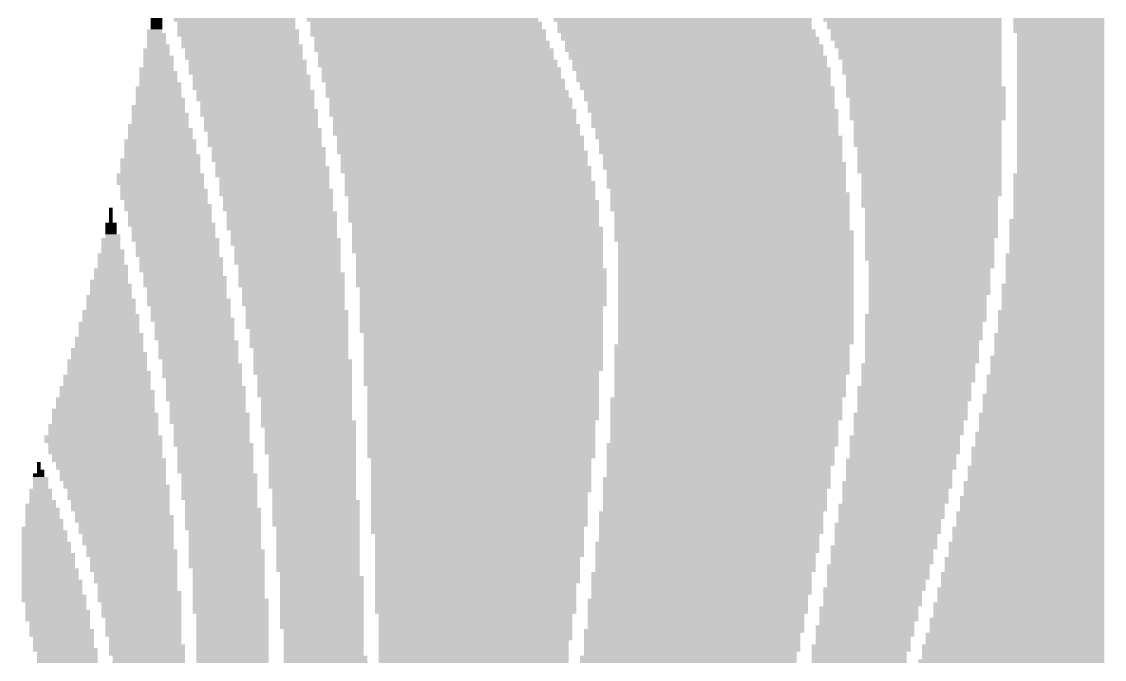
# Model space of a CAD drawing. Extents: x 0 to 158, y 0 to 111.
# Drawn here: x 113.37 to 120.5, y 16.77 to 20.97 of the extents above; entities that cross this region are included whole.
import ezdxf

# ---------------------------------------------------------------- set-up
doc = ezdxf.new("R2010")
doc.units = 0
doc.layers.add('21', color=53, linetype='CONTINUOUS')

# ---------------------------------------------------------------- blocks, each defined once
blk = doc.blocks.new('RECT')
blk.add_solid([(-0.5, -0.5), (0.5, -0.5), (-0.5, 0.5), (0.5, 0.5)])

msp = doc.modelspace()

# ---------------------------------------------------------------- block references
at = {"layer": '21', "yscale": 0.025}
for p, xscale in [((114.26, 20.98), 0.075), ((114.26, 20.955), 0.075), ((114.7725, 20.98), 0.8), ((114.785, 20.955), 0.775), ((116.01, 20.98), 1.525), ((116.035, 20.955), 1.525), ((117.7225, 20.98), 1.7), ((117.735, 20.955), 1.675), ((119.235, 20.98), 1.175), ((119.2475, 20.955), 1.15), ((120.1975, 20.98), 0.6), ((120.1975, 20.955), 0.6), ((114.2475, 20.905), 0.1), ((114.26, 20.88), 0.125), ((114.26, 20.93), 0.075), ((114.785, 20.93), 0.775), ((114.7975, 20.905), 0.8), ((114.7975, 20.88), 0.8), ((116.035, 20.93), 1.525), ((116.0475, 20.905), 1.55), ((116.0475, 20.88), 1.55), ((117.735, 20.93), 1.675), ((117.7475, 20.905), 1.7), ((117.76, 20.88), 1.675), ((119.2475, 20.93), 1.15), ((119.26, 20.905), 1.125), ((119.26, 20.88), 1.125), ((120.1975, 20.93), 0.6), ((120.1975, 20.905), 0.6), ((120.21, 20.88), 0.575), ((114.26, 20.855), 0.125), ((114.26, 20.83), 0.125), ((114.2725, 20.805), 0.15), ((114.81, 20.855), 0.775), ((114.81, 20.83), 0.775), ((114.8225, 20.805), 0.8), ((116.06, 20.855), 1.525), ((116.0725, 20.83), 1.55), ((116.0725, 20.805), 1.55), ((117.7725, 20.855), 1.7), ((117.785, 20.83), 1.675), ((117.7975, 20.805), 1.7), ((119.26, 20.855), 1.125), ((119.2725, 20.83), 1.1), ((119.2725, 20.805), 1.1), ((120.21, 20.855), 0.575), ((120.21, 20.83), 0.575), ((120.21, 20.805), 0.575), ((114.26, 20.78), 0.175), ((114.26, 20.755), 0.175), ((114.2725, 20.73), 0.2), ((114.835, 20.78), 0.775), ((114.835, 20.755), 0.775), ((114.835, 20.73), 0.775), ((116.085, 20.78), 1.575), ((116.0975, 20.755), 1.55), ((116.0975, 20.73), 1.55), ((117.7975, 20.78), 1.7), ((117.81, 20.755), 1.675), ((117.8225, 20.73), 1.7), ((119.285, 20.78), 1.075), ((119.285, 20.755), 1.075), ((119.285, 20.73), 1.075), ((120.21, 20.78), 0.575), ((120.21, 20.755), 0.575), ((120.21, 20.73), 0.575), ((114.26, 20.655), 0.225), ((114.2725, 20.705), 0.2), ((114.2725, 20.68), 0.2), ((114.86, 20.705), 0.775), ((114.86, 20.68), 0.775), ((114.86, 20.655), 0.775), ((116.11, 20.705), 1.575), ((116.11, 20.68), 1.575), ((116.135, 20.655), 1.575), ((117.835, 20.705), 1.675), ((117.835, 20.68), 1.675), ((117.8475, 20.655), 1.7), ((119.2975, 20.705), 1.05), ((119.2975, 20.68), 1.05), ((119.2975, 20.655), 1.05), ((120.21, 20.705), 0.575), ((120.21, 20.68), 0.575), ((120.21, 20.655), 0.575), ((114.2725, 20.63), 0.25), ((114.2725, 20.605), 0.25), ((114.2725, 20.58), 0.25), ((114.86, 20.63), 0.775), ((114.885, 20.605), 0.775), ((114.885, 20.58), 0.775), ((116.135, 20.63), 1.575), ((116.135, 20.605), 1.575), ((116.1475, 20.58), 1.6), ((117.86, 20.63), 1.675), ((117.86, 20.605), 1.675), ((117.86, 20.58), 1.675), ((119.2975, 20.63), 1.05), ((119.31, 20.605), 1.025), ((119.31, 20.58), 1.025), ((120.21, 20.63), 0.575), ((120.21, 20.605), 0.575), ((120.21, 20.58), 0.575), ((114.2725, 20.53), 0.3), ((114.285, 20.555), 0.275), ((114.885, 20.555), 0.775), ((114.885, 20.53), 0.775), ((116.16, 20.555), 1.575), ((116.16, 20.53), 1.575), ((117.8725, 20.555), 1.65), ((117.885, 20.53), 1.675), ((119.31, 20.555), 1.025), ((119.3225, 20.53), 1.05), ((120.21, 20.555), 0.575), ((120.21, 20.53), 0.575), ((114.2725, 20.505), 0.3), ((114.2725, 20.48), 0.3), ((114.285, 20.455), 0.325), ((114.91, 20.505), 0.775), ((114.91, 20.48), 0.775), ((114.91, 20.455), 0.775), ((116.1725, 20.505), 1.6), ((116.1725, 20.48), 1.6), ((116.1975, 20.455), 1.6), ((117.8975, 20.505), 1.65), ((117.8975, 20.48), 1.65), ((117.8975, 20.455), 1.65), ((119.3225, 20.505), 1.05), ((119.3225, 20.48), 1.05), ((119.335, 20.455), 1.025), ((120.21, 20.505), 0.575), ((120.21, 20.48), 0.575), ((120.21, 20.455), 0.575), ((114.2725, 20.405), 0.35), ((114.2725, 20.38), 0.35), ((114.285, 20.43), 0.325), ((114.9225, 20.43), 0.75), ((114.9225, 20.405), 0.75), ((114.935, 20.38), 0.775), ((116.1975, 20.43), 1.6), ((116.1975, 20.405), 1.6), ((116.21, 20.38), 1.625), ((117.91, 20.43), 1.625), ((117.91, 20.405), 1.625), ((117.9225, 20.38), 1.65), ((119.335, 20.43), 1.025), ((119.335, 20.405), 1.025), ((119.335, 20.38), 1.025), ((120.21, 20.43), 0.575), ((120.21, 20.405), 0.575), ((120.21, 20.38), 0.575), ((114.285, 20.355), 0.375), ((114.285, 20.33), 0.375), ((114.285, 20.305), 0.375), ((114.935, 20.355), 0.775), ((114.9475, 20.33), 0.75), ((114.9475, 20.305), 0.75), ((116.21, 20.355), 1.625), ((116.2225, 20.33), 1.6), ((116.2225, 20.305), 1.6), ((117.935, 20.355), 1.625), ((117.935, 20.33), 1.625), ((117.935, 20.305), 1.625), ((119.335, 20.355), 1.025), ((119.335, 20.33), 1.025), ((119.335, 20.305), 0.975), ((120.21, 20.355), 0.575), ((120.21, 20.33), 0.575), ((120.21, 20.305), 0.575), ((114.2725, 20.28), 0.4), ((114.285, 20.255), 0.425), ((114.285, 20.23), 0.425), ((114.9475, 20.28), 0.75), ((114.96, 20.255), 0.775), ((114.9725, 20.23), 0.75), ((116.235, 20.28), 1.625), ((116.235, 20.255), 1.625), ((116.235, 20.23), 1.625), ((117.935, 20.28), 1.625), ((117.9475, 20.255), 1.6), ((117.9475, 20.23), 1.6), ((119.335, 20.28), 0.975), ((119.335, 20.255), 0.975), ((119.335, 20.23), 0.975), ((120.21, 20.28), 0.575), ((120.21, 20.255), 0.575), ((120.21, 20.23), 0.575), ((114.285, 20.18), 0.475), ((114.285, 20.155), 0.475), ((114.285, 20.205), 0.425), ((114.9725, 20.205), 0.75), ((114.9725, 20.18), 0.75), ((114.9725, 20.155), 0.75), ((116.26, 20.205), 1.625), ((116.26, 20.18), 1.625), ((116.26, 20.155), 1.625), ((117.96, 20.205), 1.625), ((117.9725, 20.18), 1.6), ((117.9725, 20.155), 1.6), ((119.335, 20.205), 0.975), ((119.335, 20.18), 0.975), ((119.335, 20.155), 0.975), ((120.21, 20.205), 0.575), ((120.21, 20.18), 0.575), ((120.21, 20.155), 0.575), ((114.285, 20.13), 0.475), ((114.285, 20.105), 0.475), ((114.9975, 20.13), 0.75), ((114.9975, 20.105), 0.75), ((116.26, 20.13), 1.625), ((116.2725, 20.105), 1.65), ((117.9725, 20.13), 1.6), ((117.9725, 20.105), 1.6), ((119.3475, 20.13), 0.95), ((119.3475, 20.105), 0.95), ((120.21, 20.13), 0.575), ((120.21, 20.105), 0.575), ((114.285, 20.055), 0.525), ((114.285, 20.03), 0.525), ((114.2975, 20.08), 0.5), ((114.9975, 20.08), 0.75), ((114.9975, 20.055), 0.75), ((115.01, 20.03), 0.725), ((116.285, 20.08), 1.625), ((116.285, 20.055), 1.625), ((116.285, 20.03), 1.625), ((117.985, 20.08), 1.575), ((117.985, 20.055), 1.575), ((117.9975, 20.03), 1.6), ((119.3475, 20.08), 0.95), ((119.3475, 20.055), 0.95), ((119.3475, 20.03), 0.95), ((120.21, 20.08), 0.575), ((120.21, 20.055), 0.575), ((120.21, 20.03), 0.575), ((114.285, 19.955), 0.575), ((114.285, 20.005), 0.525), ((114.285, 19.98), 0.525), ((115.0225, 20.005), 0.75), ((115.0225, 19.98), 0.75), ((115.0225, 19.955), 0.75), ((116.2975, 20.005), 1.65), ((116.2975, 19.98), 1.65), ((116.31, 19.955), 1.625), ((117.9975, 20.005), 1.6), ((118.01, 19.98), 1.575), ((118.01, 19.955), 1.575), ((119.3475, 20.005), 0.95), ((119.3475, 19.98), 0.95), ((119.36, 19.955), 0.925), ((120.1975, 19.955), 0.6), ((120.21, 20.005), 0.575), ((120.21, 19.98), 0.575), ((114.285, 19.93), 0.575), ((114.285, 19.905), 0.575), ((114.2975, 19.88), 0.55), ((115.035, 19.93), 0.725), ((115.035, 19.905), 0.725), ((115.035, 19.88), 0.725), ((116.31, 19.93), 1.625), ((116.3225, 19.905), 1.65), ((116.3225, 19.88), 1.65), ((118.01, 19.93), 1.575), ((118.01, 19.905), 1.575), ((118.01, 19.88), 1.575), ((119.36, 19.93), 0.925), ((119.36, 19.905), 0.925), ((119.36, 19.88), 0.925), ((120.1975, 19.93), 0.6), ((120.1975, 19.905), 0.6), ((120.1975, 19.88), 0.6), ((114.31, 19.855), 0.575), ((114.31, 19.83), 0.575), ((114.31, 19.805), 0.575), ((115.0475, 19.855), 0.75), ((115.0475, 19.83), 0.75), ((115.06, 19.805), 0.725), ((116.3225, 19.855), 1.65), ((116.3225, 19.83), 1.65), ((116.335, 19.805), 1.625), ((118.0225, 19.855), 1.55), ((118.035, 19.83), 1.575), ((118.035, 19.805), 1.575), ((119.36, 19.855), 0.925), ((119.36, 19.83), 0.925), ((119.3475, 19.805), 0.9), ((120.1975, 19.855), 0.6), ((120.1975, 19.83), 0.6), ((120.1975, 19.805), 0.6), ((113.96, 19.73), 0.025), ((114.3225, 19.78), 0.55), ((114.335, 19.755), 0.575), ((114.335, 19.73), 0.575), ((115.06, 19.78), 0.725), ((115.06, 19.755), 0.725), ((115.06, 19.73), 0.725), ((116.3475, 19.78), 1.65), ((116.3475, 19.755), 1.65), ((116.3475, 19.73), 1.65), ((118.035, 19.78), 1.575), ((118.035, 19.755), 1.575), ((118.035, 19.73), 1.575), ((119.3475, 19.78), 0.9), ((119.3475, 19.755), 0.9), ((119.36, 19.73), 0.875), ((120.1975, 19.78), 0.6), ((120.1975, 19.755), 0.6), ((120.1975, 19.73), 0.6), ((113.96, 19.705), 0.025), ((113.96, 19.68), 0.025), ((113.96, 19.655), 0.025), ((114.3475, 19.705), 0.55), ((114.3475, 19.68), 0.55), ((114.3475, 19.655), 0.55), ((115.085, 19.705), 0.725), ((115.085, 19.68), 0.725), ((115.085, 19.655), 0.725), ((116.3475, 19.705), 1.65), ((116.3475, 19.68), 1.65), ((116.3475, 19.655), 1.65), ((118.0475, 19.705), 1.55), ((118.0475, 19.68), 1.55), ((118.0475, 19.655), 1.55), ((119.36, 19.705), 0.875), ((119.36, 19.68), 0.875), ((119.36, 19.655), 0.875), ((120.185, 19.655), 0.625), ((120.1975, 19.705), 0.6), ((120.1975, 19.68), 0.6), ((113.96, 19.63), 0.075), ((113.96, 19.605), 0.075), ((114.36, 19.63), 0.575), ((114.3725, 19.605), 0.55), ((115.085, 19.63), 0.725), ((115.085, 19.605), 0.725), ((116.36, 19.63), 1.625), ((116.3725, 19.605), 1.65), ((118.0475, 19.63), 1.55), ((118.0475, 19.605), 1.55), ((119.36, 19.63), 0.875), ((119.36, 19.605), 0.875), ((120.185, 19.63), 0.625), ((120.185, 19.605), 0.625), ((113.96, 19.53), 0.125), ((113.96, 19.58), 0.075), ((113.9725, 19.555), 0.1), ((114.3725, 19.58), 0.55), ((114.3725, 19.555), 0.55), ((114.385, 19.53), 0.575), ((115.0975, 19.58), 0.7), ((115.0975, 19.555), 0.7), ((115.11, 19.53), 0.725), ((116.3725, 19.58), 1.65), ((116.3725, 19.555), 1.65), ((116.3725, 19.53), 1.65), ((118.06, 19.58), 1.575), ((118.06, 19.555), 1.575), ((118.06, 19.53), 1.575), ((119.36, 19.58), 0.875), ((119.36, 19.555), 0.875), ((119.3475, 19.53), 0.85), ((120.185, 19.58), 0.625), ((120.185, 19.555), 0.625), ((120.185, 19.53), 0.625), ((113.96, 19.505), 0.125), ((113.96, 19.48), 0.125), ((113.9725, 19.455), 0.15), ((114.3975, 19.505), 0.55), ((114.3975, 19.48), 0.55), ((114.3975, 19.455), 0.55), ((115.11, 19.505), 0.725), ((115.1225, 19.48), 0.7), ((115.1225, 19.455), 0.7), ((116.3725, 19.505), 1.65), ((116.3725, 19.48), 1.65), ((116.3725, 19.455), 1.65), ((118.0725, 19.505), 1.55), ((118.0725, 19.48), 1.55), ((118.0725, 19.455), 1.55), ((119.3475, 19.505), 0.85), ((119.3475, 19.48), 0.85), ((119.3475, 19.455), 0.85), ((120.185, 19.505), 0.625), ((120.185, 19.48), 0.625), ((120.185, 19.455), 0.625), ((113.96, 19.43), 0.175), ((113.96, 19.405), 0.175), ((113.96, 19.38), 0.175), ((114.3975, 19.43), 0.55), ((114.4225, 19.405), 0.55), ((114.4225, 19.38), 0.55), ((115.1225, 19.43), 0.7), ((115.1225, 19.405), 0.7), ((115.1225, 19.38), 0.7), ((116.385, 19.43), 1.625), ((116.385, 19.405), 1.625), ((116.385, 19.38), 1.625), ((118.0725, 19.43), 1.55), ((118.0725, 19.405), 1.55), ((118.0725, 19.38), 1.55), ((119.3475, 19.43), 0.85), ((119.3475, 19.405), 0.85), ((119.36, 19.38), 0.825), ((120.1725, 19.43), 0.65), ((120.1725, 19.405), 0.65), ((120.1725, 19.38), 0.65), ((113.96, 19.33), 0.225), ((113.96, 19.305), 0.225), ((113.9725, 19.355), 0.2), ((114.4225, 19.355), 0.55), ((114.4225, 19.33), 0.55), ((114.435, 19.305), 0.525), ((115.135, 19.355), 0.675), ((115.135, 19.33), 0.675), ((115.1475, 19.305), 0.7), ((116.385, 19.355), 1.625), ((116.3975, 19.33), 1.65), ((116.3975, 19.305), 1.65), ((118.0725, 19.355), 1.55), ((118.0725, 19.33), 1.55), ((118.0725, 19.305), 1.55), ((119.36, 19.355), 0.825), ((119.3475, 19.33), 0.8), ((119.3475, 19.305), 0.8), ((120.1725, 19.355), 0.65), ((120.1725, 19.33), 0.65), ((120.1725, 19.305), 0.65), ((113.9475, 19.255), 0.25), ((113.96, 19.23), 0.275), ((113.96, 19.28), 0.225), ((114.4475, 19.28), 0.55), ((114.4475, 19.255), 0.55), ((114.4475, 19.23), 0.55), ((115.1475, 19.28), 0.7), ((115.1475, 19.255), 0.7), ((115.1475, 19.23), 0.7), ((116.3975, 19.28), 1.65), ((116.3975, 19.255), 1.65), ((116.3975, 19.23), 1.65), ((118.0725, 19.28), 1.55), ((118.0725, 19.255), 1.55), ((118.0725, 19.23), 1.55), ((119.3475, 19.28), 0.8), ((119.3475, 19.255), 0.8), ((119.3475, 19.23), 0.8), ((120.16, 19.23), 0.675), ((120.1725, 19.28), 0.65), ((120.1725, 19.255), 0.65), ((113.9475, 19.155), 0.3), ((113.96, 19.205), 0.275), ((113.96, 19.18), 0.275), ((114.46, 19.205), 0.525), ((114.46, 19.18), 0.525), ((114.46, 19.155), 0.525), ((115.16, 19.205), 0.675), ((115.16, 19.18), 0.675), ((115.16, 19.155), 0.675), ((116.41, 19.205), 1.625), ((116.41, 19.18), 1.625), ((116.41, 19.155), 1.625), ((118.0725, 19.205), 1.55), ((118.0725, 19.18), 1.55), ((118.0725, 19.155), 1.55), ((119.3475, 19.205), 0.8), ((119.3475, 19.18), 0.8), ((119.335, 19.155), 0.775), ((120.16, 19.205), 0.675), ((120.16, 19.18), 0.675), ((120.16, 19.155), 0.675), ((113.96, 19.13), 0.325), ((113.96, 19.105), 0.325), ((114.4725, 19.13), 0.55), ((114.4725, 19.105), 0.55), ((115.16, 19.13), 0.675), ((115.16, 19.105), 0.675), ((116.41, 19.13), 1.625), ((116.41, 19.105), 1.625), ((118.0725, 19.13), 1.55), ((118.0725, 19.105), 1.55), ((119.335, 19.13), 0.775), ((119.335, 19.105), 0.775), ((120.16, 19.13), 0.675), ((120.16, 19.105), 0.675), ((113.9475, 19.055), 0.35), ((113.96, 19.03), 0.375), ((113.96, 19.08), 0.325), ((114.485, 19.08), 0.525), ((114.485, 19.055), 0.525), ((114.485, 19.03), 0.525), ((115.1725, 19.08), 0.65), ((115.185, 19.055), 0.675), ((115.185, 19.03), 0.675), ((116.3975, 19.08), 1.6), ((116.3975, 19.055), 1.6), ((116.3975, 19.03), 1.6), ((118.0725, 19.08), 1.55), ((118.0725, 19.055), 1.55), ((118.0725, 19.03), 1.55), ((119.3225, 19.03), 0.8), ((119.335, 19.08), 0.775), ((119.335, 19.055), 0.775), ((120.1475, 19.055), 0.7), ((120.1475, 19.03), 0.7), ((120.16, 19.08), 0.675), ((113.9475, 18.98), 0.4), ((113.9475, 18.955), 0.4), ((113.96, 19.005), 0.375), ((114.4975, 19.005), 0.55), ((114.51, 18.98), 0.525), ((114.51, 18.955), 0.525), ((115.185, 19.005), 0.675), ((115.185, 18.98), 0.675), ((115.185, 18.955), 0.675), ((116.3975, 19.005), 1.6), ((116.3975, 18.98), 1.6), ((116.3975, 18.955), 1.6), ((118.0725, 19.005), 1.55), ((118.0725, 18.98), 1.55), ((118.0725, 18.955), 1.55), ((119.3225, 19.005), 0.8), ((119.31, 18.98), 0.775), ((119.31, 18.955), 0.775), ((120.1475, 19.005), 0.7), ((120.1475, 18.98), 0.7), ((120.1475, 18.955), 0.7), ((113.9475, 18.88), 0.45), ((113.9475, 18.93), 0.4), ((113.96, 18.905), 0.425), ((114.51, 18.93), 0.525), ((114.51, 18.905), 0.525), ((114.51, 18.88), 0.525), ((115.1975, 18.93), 0.65), ((115.1975, 18.905), 0.65), ((115.1975, 18.88), 0.65), ((116.3975, 18.93), 1.6), ((116.41, 18.905), 1.575), ((116.41, 18.88), 1.575), ((118.0725, 18.93), 1.55), ((118.0725, 18.905), 1.55), ((118.0725, 18.88), 1.55), ((119.31, 18.93), 0.775), ((119.31, 18.905), 0.775), ((119.31, 18.88), 0.775), ((120.135, 18.905), 0.725), ((120.135, 18.88), 0.725), ((120.1475, 18.93), 0.7), ((113.935, 18.805), 0.475), ((113.9475, 18.855), 0.45), ((113.9475, 18.83), 0.45), ((114.535, 18.855), 0.525), ((114.535, 18.83), 0.525), ((114.535, 18.805), 0.525), ((115.1975, 18.855), 0.65), ((115.1975, 18.83), 0.65), ((115.21, 18.805), 0.625), ((116.41, 18.855), 1.575), ((116.41, 18.83), 1.575), ((116.41, 18.805), 1.575), ((118.0475, 18.83), 1.55), ((118.0475, 18.805), 1.55), ((118.0725, 18.855), 1.55), ((119.2975, 18.855), 0.75), ((119.2975, 18.83), 0.75), ((119.2975, 18.805), 0.75), ((120.135, 18.855), 0.725), ((120.135, 18.83), 0.725), ((120.135, 18.805), 0.725), ((113.935, 18.73), 0.525), ((113.9475, 18.78), 0.5), ((113.9475, 18.755), 0.5), ((114.535, 18.78), 0.525), ((114.535, 18.755), 0.525), ((114.5475, 18.73), 0.5), ((115.21, 18.78), 0.625), ((115.21, 18.755), 0.625), ((115.2225, 18.73), 0.65), ((116.41, 18.78), 1.575), ((116.41, 18.755), 1.575), ((116.41, 18.73), 1.575), ((118.0475, 18.78), 1.55), ((118.0475, 18.755), 1.55), ((118.0475, 18.73), 1.55), ((119.2975, 18.78), 0.75), ((119.2975, 18.755), 0.75), ((119.2975, 18.73), 0.75), ((120.1225, 18.755), 0.75), ((120.1225, 18.73), 0.75), ((120.135, 18.78), 0.725), ((113.935, 18.705), 0.525), ((113.935, 18.68), 0.525), ((114.56, 18.705), 0.525), ((114.56, 18.68), 0.525), ((115.2225, 18.705), 0.65), ((115.2225, 18.68), 0.65), ((116.41, 18.705), 1.575), ((116.41, 18.68), 1.575), ((118.0475, 18.705), 1.55), ((118.0475, 18.68), 1.55), ((119.2725, 18.705), 0.75), ((119.2725, 18.68), 0.75), ((120.1225, 18.705), 0.75), ((120.1225, 18.68), 0.75), ((113.935, 18.63), 0.575), ((113.935, 18.605), 0.575), ((113.9475, 18.655), 0.55), ((114.56, 18.655), 0.525), ((114.56, 18.63), 0.525), ((114.5725, 18.605), 0.5), ((115.2225, 18.655), 0.65), ((115.235, 18.63), 0.625), ((115.235, 18.605), 0.625), ((116.3975, 18.655), 1.55), ((116.3975, 18.63), 1.55), ((116.3975, 18.605), 1.55), ((118.0475, 18.655), 1.55), ((118.035, 18.63), 1.525), ((118.035, 18.605), 1.525), ((119.2725, 18.655), 0.75), ((119.2725, 18.63), 0.75), ((119.2725, 18.605), 0.75), ((120.11, 18.63), 0.775), ((120.11, 18.605), 0.775), ((120.1225, 18.655), 0.75), ((113.9225, 18.555), 0.6), ((113.935, 18.53), 0.625), ((113.935, 18.58), 0.575), ((114.5725, 18.58), 0.5), ((114.585, 18.555), 0.525), ((114.585, 18.53), 0.525), ((115.235, 18.58), 0.625), ((115.235, 18.555), 0.625), ((115.235, 18.53), 0.625), ((116.3975, 18.58), 1.55), ((116.41, 18.555), 1.525), ((116.41, 18.53), 1.525), ((118.035, 18.58), 1.525), ((118.035, 18.555), 1.525), ((118.035, 18.53), 1.525), ((119.2475, 18.555), 0.75), ((119.2475, 18.53), 0.75), ((119.26, 18.58), 0.725), ((120.11, 18.58), 0.775), ((120.11, 18.555), 0.775), ((120.11, 18.53), 0.775), ((113.9225, 18.48), 0.65), ((113.9225, 18.455), 0.65), ((113.935, 18.505), 0.625), ((114.585, 18.505), 0.525), ((114.585, 18.48), 0.525), ((114.5975, 18.455), 0.5), ((115.235, 18.505), 0.625), ((115.2475, 18.48), 0.6), ((115.2475, 18.455), 0.6), ((116.41, 18.505), 1.525), ((116.41, 18.48), 1.525), ((116.41, 18.455), 1.525), ((118.01, 18.48), 1.525), ((118.01, 18.455), 1.525), ((118.035, 18.505), 1.525), ((119.2475, 18.505), 0.75), ((119.2475, 18.48), 0.75), ((119.235, 18.455), 0.725), ((120.0975, 18.505), 0.8), ((120.0975, 18.48), 0.8), ((120.0975, 18.455), 0.8), ((113.91, 18.405), 0.675), ((113.9225, 18.38), 0.7), ((113.9225, 18.43), 0.65), ((114.5975, 18.43), 0.5), ((114.5975, 18.405), 0.5), ((114.61, 18.38), 0.525), ((115.2475, 18.43), 0.6), ((115.2475, 18.405), 0.6), ((115.2475, 18.38), 0.6), ((116.41, 18.43), 1.525), ((116.41, 18.405), 1.525), ((116.41, 18.38), 1.525), ((118.01, 18.43), 1.525), ((118.01, 18.405), 1.525), ((118.01, 18.38), 1.525), ((119.2225, 18.38), 0.75), ((119.235, 18.43), 0.725), ((119.235, 18.405), 0.725), ((120.085, 18.38), 0.825), ((120.0975, 18.43), 0.8), ((120.0975, 18.405), 0.8), ((113.91, 18.305), 0.725), ((113.9225, 18.355), 0.7), ((113.9225, 18.33), 0.7), ((114.61, 18.355), 0.525), ((114.61, 18.33), 0.525), ((114.6225, 18.305), 0.5), ((115.2475, 18.355), 0.6), ((115.26, 18.33), 0.625), ((115.26, 18.305), 0.625), ((116.41, 18.355), 1.525), ((116.3975, 18.33), 1.5), ((116.3975, 18.305), 1.5), ((118.01, 18.355), 1.525), ((117.9975, 18.33), 1.5), ((117.9975, 18.305), 1.5), ((119.2225, 18.355), 0.75), ((119.21, 18.33), 0.725), ((119.21, 18.305), 0.725), ((120.085, 18.355), 0.825), ((120.085, 18.33), 0.825), ((120.085, 18.305), 0.825), ((113.91, 18.23), 0.775), ((113.91, 18.28), 0.725), ((113.91, 18.255), 0.725), ((114.6225, 18.28), 0.5), ((114.6225, 18.255), 0.5), ((114.6225, 18.23), 0.5), ((115.2725, 18.28), 0.6), ((115.2725, 18.255), 0.6), ((115.2725, 18.23), 0.6), ((116.3975, 18.28), 1.5), ((116.3975, 18.255), 1.5), ((116.3975, 18.23), 1.5), ((117.9975, 18.28), 1.5), ((117.9975, 18.255), 1.5), ((117.9975, 18.23), 1.5), ((119.185, 18.23), 0.725), ((119.21, 18.28), 0.725), ((119.21, 18.255), 0.725), ((120.0725, 18.255), 0.85), ((120.0725, 18.23), 0.85), ((120.085, 18.28), 0.825), ((113.91, 18.205), 0.775), ((113.9225, 18.18), 0.75), ((114.6225, 18.205), 0.5), ((114.635, 18.18), 0.525), ((115.2725, 18.205), 0.6), ((115.2725, 18.18), 0.6), ((116.3975, 18.205), 1.5), ((116.3975, 18.18), 1.5), ((117.985, 18.18), 1.525), ((117.9975, 18.205), 1.5), ((119.185, 18.205), 0.725), ((119.185, 18.18), 0.725), ((120.0725, 18.205), 0.85), ((120.0725, 18.18), 0.85), ((113.9225, 18.155), 0.75), ((113.9225, 18.13), 0.75), ((113.935, 18.105), 0.725), ((114.6475, 18.155), 0.5), ((114.6475, 18.13), 0.5), ((114.6475, 18.105), 0.5), ((115.2725, 18.155), 0.6), ((115.2725, 18.13), 0.6), ((115.285, 18.105), 0.575), ((116.3975, 18.155), 1.5), ((116.3975, 18.13), 1.5), ((116.3975, 18.105), 1.5), ((117.9725, 18.155), 1.5), ((117.9725, 18.13), 1.5), ((117.9725, 18.105), 1.5), ((119.185, 18.155), 0.725), ((119.185, 18.13), 0.725), ((119.1725, 18.105), 0.7), ((120.06, 18.155), 0.875), ((120.06, 18.13), 0.875), ((120.06, 18.105), 0.875), ((113.485, 18.055), 0.025), ((113.485, 18.03), 0.025), ((113.9475, 18.08), 0.75), ((113.96, 18.055), 0.725), ((113.96, 18.03), 0.725), ((114.6475, 18.08), 0.5), ((114.6475, 18.055), 0.5), ((114.6475, 18.03), 0.5), ((115.285, 18.08), 0.575), ((115.285, 18.055), 0.575), ((115.285, 18.03), 0.575), ((116.3975, 18.08), 1.45), ((116.3975, 18.055), 1.45), ((116.3975, 18.03), 1.45), ((117.9725, 18.08), 1.5), ((117.9725, 18.055), 1.5), ((117.96, 18.03), 1.475), ((119.16, 18.08), 0.725), ((119.16, 18.055), 0.725), ((119.16, 18.03), 0.725), ((120.0475, 18.03), 0.9), ((120.06, 18.08), 0.875), ((120.06, 18.055), 0.875), ((113.485, 17.98), 0.075), ((113.4975, 17.955), 0.1), ((113.4975, 18.005), 0.05), ((113.9725, 18.005), 0.7), ((113.9725, 17.98), 0.7), ((113.9725, 17.955), 0.7), ((114.6475, 18.005), 0.5), ((114.6725, 17.98), 0.5), ((114.6725, 17.955), 0.5), ((115.285, 18.005), 0.575), ((115.285, 17.98), 0.575), ((115.285, 17.955), 0.575), ((116.3975, 18.005), 1.45), ((116.3975, 17.98), 1.45), ((116.3975, 17.955), 1.45), ((117.9475, 17.955), 1.5), ((117.96, 18.005), 1.475), ((117.96, 17.98), 1.475), ((119.1475, 18.005), 0.7), ((119.1475, 17.98), 0.7), ((119.1475, 17.955), 0.7), ((120.0475, 18.005), 0.9), ((120.0475, 17.98), 0.9), ((120.0475, 17.955), 0.9), ((113.4975, 17.88), 0.15), ((113.4975, 17.93), 0.1), ((113.4975, 17.905), 0.1), ((113.985, 17.93), 0.675), ((113.9975, 17.905), 0.7), ((114.01, 17.88), 0.675), ((114.6725, 17.93), 0.5), ((114.6725, 17.905), 0.5), ((114.6725, 17.88), 0.5), ((115.285, 17.93), 0.575), ((115.285, 17.905), 0.575), ((115.2975, 17.88), 0.55), ((116.3975, 17.93), 1.45), ((116.3975, 17.905), 1.45), ((116.3975, 17.88), 1.45), ((117.9475, 17.93), 1.5), ((117.9475, 17.905), 1.5), ((117.935, 17.88), 1.475), ((119.135, 17.93), 0.725), ((119.135, 17.905), 0.725), ((119.1225, 17.88), 0.7), ((120.035, 17.93), 0.925), ((120.035, 17.905), 0.925), ((120.035, 17.88), 0.925), ((113.4975, 17.855), 0.15), ((113.4975, 17.83), 0.15), ((113.51, 17.805), 0.175), ((114.01, 17.855), 0.675), ((114.01, 17.83), 0.675), ((114.0225, 17.805), 0.65), ((114.6725, 17.855), 0.5), ((114.6725, 17.83), 0.5), ((114.685, 17.805), 0.475), ((115.2975, 17.855), 0.55), ((115.2975, 17.83), 0.55), ((115.31, 17.805), 0.575), ((116.385, 17.855), 1.425), ((116.385, 17.83), 1.425), ((116.385, 17.805), 1.425), ((117.935, 17.855), 1.475), ((117.935, 17.83), 1.475), ((117.935, 17.805), 1.475), ((119.1225, 17.855), 0.7), ((119.1225, 17.83), 0.7), ((119.1225, 17.805), 0.7), ((120.0225, 17.83), 0.95), ((120.0225, 17.805), 0.95), ((120.035, 17.855), 0.925), ((113.4975, 17.78), 0.2), ((113.51, 17.755), 0.225), ((113.51, 17.73), 0.225), ((114.0225, 17.78), 0.65), ((114.0225, 17.755), 0.65), ((114.035, 17.73), 0.625), ((114.685, 17.78), 0.475), ((114.6975, 17.755), 0.5), ((114.6975, 17.73), 0.5), ((115.31, 17.78), 0.575), ((115.31, 17.755), 0.575), ((115.31, 17.73), 0.575), ((116.385, 17.78), 1.425), ((116.385, 17.755), 1.425), ((116.385, 17.73), 1.425), ((117.91, 17.73), 1.475), ((117.935, 17.78), 1.475), ((117.935, 17.755), 1.475), ((119.0975, 17.78), 0.7), ((119.0975, 17.755), 0.7), ((119.0975, 17.73), 0.7), ((120.01, 17.73), 0.975), ((120.0225, 17.78), 0.95), ((120.0225, 17.755), 0.95), ((113.51, 17.705), 0.225), ((113.5225, 17.68), 0.25), ((114.0475, 17.705), 0.65), ((114.0475, 17.68), 0.65), ((114.6975, 17.705), 0.5), ((114.6975, 17.68), 0.5), ((115.31, 17.705), 0.575), ((115.31, 17.68), 0.575), ((116.385, 17.705), 1.425), ((116.385, 17.68), 1.425), ((117.91, 17.705), 1.475), ((117.91, 17.68), 1.475), ((119.0975, 17.705), 0.7), ((119.085, 17.68), 0.675), ((120.01, 17.705), 0.975), ((120.01, 17.68), 0.975), ((113.51, 17.63), 0.275), ((113.5225, 17.605), 0.3), ((113.5225, 17.655), 0.25), ((114.06, 17.655), 0.625), ((114.06, 17.63), 0.625), ((114.06, 17.605), 0.625), ((114.6975, 17.655), 0.5), ((114.6975, 17.63), 0.5), ((114.71, 17.605), 0.475), ((115.31, 17.655), 0.575), ((115.3225, 17.63), 0.55), ((115.3225, 17.605), 0.55), ((116.385, 17.655), 1.425), ((116.3725, 17.63), 1.4), ((116.3725, 17.605), 1.4), ((117.91, 17.655), 1.475), ((117.91, 17.63), 1.475), ((117.91, 17.605), 1.475), ((119.0725, 17.655), 0.7), ((119.0725, 17.63), 0.7), ((119.0725, 17.605), 0.7), ((120.01, 17.655), 0.975), ((113.5225, 17.58), 0.3), ((113.5225, 17.555), 0.3), ((113.535, 17.53), 0.325), ((114.0725, 17.58), 0.6), ((114.0725, 17.555), 0.6), ((114.0725, 17.53), 0.6), ((114.71, 17.58), 0.475), ((114.71, 17.555), 0.475), ((114.71, 17.53), 0.475), ((115.3225, 17.58), 0.55), ((115.3225, 17.555), 0.55), ((115.3225, 17.53), 0.55), ((116.385, 17.58), 1.375), ((116.385, 17.555), 1.375), ((116.385, 17.53), 1.375), ((117.885, 17.53), 1.475), ((117.8975, 17.58), 1.45), ((117.8975, 17.555), 1.45), ((119.06, 17.58), 0.675), ((119.06, 17.555), 0.675), ((119.06, 17.53), 0.675), ((119.985, 17.53), 1.025), ((113.535, 17.505), 0.325), ((113.535, 17.48), 0.325), ((113.5475, 17.455), 0.35), ((114.085, 17.505), 0.575), ((114.0975, 17.48), 0.6), ((114.0975, 17.455), 0.6), ((114.71, 17.505), 0.475), ((114.7225, 17.48), 0.5), ((114.7225, 17.455), 0.5), ((115.3225, 17.505), 0.55), ((115.3225, 17.48), 0.55), ((115.3225, 17.455), 0.55), ((116.385, 17.505), 1.375), ((116.385, 17.48), 1.375), ((116.385, 17.455), 1.375), ((117.885, 17.505), 1.475), ((117.885, 17.48), 1.475), ((117.8725, 17.455), 1.45), ((119.0475, 17.505), 0.7), ((119.035, 17.48), 0.675), ((119.035, 17.455), 0.675), ((119.985, 17.505), 1.025), ((119.985, 17.48), 1.025), ((119.985, 17.455), 1.025), ((113.5475, 17.43), 0.35), ((113.5475, 17.405), 0.35), ((113.5475, 17.38), 0.35), ((114.11, 17.43), 0.575), ((114.11, 17.405), 0.575), ((114.11, 17.38), 0.575), ((114.7225, 17.43), 0.5), ((114.7225, 17.405), 0.5), ((114.7225, 17.38), 0.5), ((115.3225, 17.43), 0.55), ((115.3225, 17.405), 0.55), ((115.3225, 17.38), 0.55), ((116.3725, 17.43), 1.35), ((116.3725, 17.405), 1.35), ((116.3725, 17.38), 1.35), ((117.8725, 17.43), 1.45), ((117.8725, 17.405), 1.45), ((117.8725, 17.38), 1.45), ((119.01, 17.38), 0.675), ((119.035, 17.43), 0.675), ((119.035, 17.405), 0.675), ((119.9725, 17.43), 1.05), ((119.9725, 17.405), 1.05), ((119.9725, 17.38), 1.05), ((113.56, 17.355), 0.375), ((113.56, 17.33), 0.375), ((113.56, 17.305), 0.375), ((114.11, 17.355), 0.575), ((114.1225, 17.33), 0.55), ((114.1225, 17.305), 0.55), ((114.735, 17.355), 0.475), ((114.735, 17.33), 0.475), ((114.735, 17.305), 0.475), ((115.3225, 17.355), 0.55), ((115.335, 17.33), 0.525), ((115.3475, 17.305), 0.55), ((116.3725, 17.355), 1.35), ((116.3725, 17.33), 1.35), ((116.3725, 17.305), 1.35), ((117.8475, 17.33), 1.45), ((117.8475, 17.305), 1.45), ((117.8725, 17.355), 1.45), ((119.01, 17.355), 0.675), ((119.01, 17.33), 0.675), ((119.01, 17.305), 0.675), ((119.96, 17.33), 1.075), ((119.96, 17.305), 1.075), ((119.9725, 17.355), 1.05), ((113.5725, 17.28), 0.4), ((113.5725, 17.255), 0.4), ((114.1225, 17.28), 0.55), ((114.135, 17.255), 0.525), ((114.735, 17.28), 0.475), ((114.735, 17.255), 0.475), ((115.3475, 17.28), 0.55), ((115.3475, 17.255), 0.55), ((116.3725, 17.28), 1.35), ((116.36, 17.255), 1.325), ((117.8475, 17.28), 1.45), ((117.8475, 17.255), 1.45), ((118.9975, 17.28), 0.65), ((118.9975, 17.255), 0.65), ((119.96, 17.28), 1.075), ((119.96, 17.255), 1.075), ((113.5725, 17.23), 0.4), ((113.5725, 17.205), 0.4), ((113.585, 17.18), 0.425), ((114.135, 17.23), 0.525), ((114.1475, 17.205), 0.55), ((114.1475, 17.18), 0.55), ((114.735, 17.23), 0.475), ((114.735, 17.205), 0.475), ((114.735, 17.18), 0.475), ((115.3475, 17.23), 0.55), ((115.3475, 17.205), 0.55), ((115.3475, 17.18), 0.55), ((116.36, 17.23), 1.325), ((116.36, 17.205), 1.325), ((116.36, 17.18), 1.325), ((117.8475, 17.23), 1.45), ((117.8475, 17.205), 1.45), ((117.835, 17.18), 1.425), ((118.985, 17.23), 0.675), ((118.9725, 17.205), 0.65), ((118.9725, 17.18), 0.65), ((119.9475, 17.23), 1.1), ((119.9475, 17.205), 1.1), ((119.9475, 17.18), 1.1), ((113.585, 17.155), 0.425), ((113.5975, 17.13), 0.4), ((113.5975, 17.105), 0.4), ((114.1475, 17.155), 0.55), ((114.16, 17.13), 0.525), ((114.16, 17.105), 0.525), ((114.7475, 17.155), 0.5), ((114.7475, 17.13), 0.5), ((114.7475, 17.105), 0.5), ((115.3475, 17.155), 0.55), ((115.3475, 17.13), 0.55), ((115.3475, 17.105), 0.55), ((116.36, 17.155), 1.325), ((116.36, 17.13), 1.325), ((116.36, 17.105), 1.325), ((117.8225, 17.155), 1.45), ((117.8225, 17.13), 1.45), ((117.8225, 17.105), 1.45), ((118.9475, 17.105), 0.65), ((118.9725, 17.155), 0.65), ((118.9725, 17.13), 0.65), ((119.935, 17.13), 1.125), ((119.935, 17.105), 1.125), ((119.9475, 17.155), 1.1), ((113.61, 17.08), 0.425), ((113.61, 17.055), 0.425), ((113.61, 17.03), 0.425), ((114.16, 17.08), 0.525), ((114.16, 17.055), 0.525), ((114.1725, 17.03), 0.5), ((114.7475, 17.08), 0.5), ((114.76, 17.055), 0.475), ((114.76, 17.03), 0.475), ((115.3475, 17.08), 0.55), ((115.3475, 17.055), 0.55), ((115.3475, 17.03), 0.55), ((116.36, 17.08), 1.325), ((116.36, 17.055), 1.275), ((116.36, 17.03), 1.275), ((117.8225, 17.08), 1.45), ((117.81, 17.055), 1.425), ((117.81, 17.03), 1.425), ((118.9475, 17.08), 0.65), ((118.9475, 17.055), 0.65), ((118.9475, 17.03), 0.65), ((119.9225, 17.03), 1.15), ((119.935, 17.08), 1.125), ((119.935, 17.055), 1.125), ((113.6225, 17.005), 0.4), ((113.6225, 16.98), 0.4), ((113.635, 16.955), 0.425), ((114.1725, 17.005), 0.5), ((114.1725, 16.98), 0.5), ((114.1725, 16.955), 0.5), ((114.76, 17.005), 0.475), ((114.76, 16.98), 0.475), ((114.76, 16.955), 0.475), ((115.3475, 17.005), 0.55), ((115.3475, 16.98), 0.55), ((115.36, 16.955), 0.525), ((116.36, 17.005), 1.275), ((116.36, 16.98), 1.275), ((116.36, 16.955), 1.275), ((117.7975, 16.955), 1.45), ((117.81, 17.005), 1.425), ((117.81, 16.98), 1.425), ((118.9225, 16.98), 0.65), ((118.9225, 16.955), 0.65), ((118.935, 17.005), 0.625), ((119.9225, 17.005), 1.15), ((119.9225, 16.98), 1.15), ((119.9225, 16.955), 1.15), ((113.635, 16.93), 0.425), ((113.6475, 16.905), 0.4), ((113.6475, 16.88), 0.4), ((114.1725, 16.93), 0.5), ((114.185, 16.905), 0.475), ((114.185, 16.88), 0.475), ((114.76, 16.93), 0.475), ((114.76, 16.905), 0.475), ((114.76, 16.88), 0.475), ((115.36, 16.93), 0.525), ((115.36, 16.905), 0.525), ((115.36, 16.88), 0.525), ((116.36, 16.93), 1.275), ((116.36, 16.905), 1.275), ((116.3475, 16.88), 1.25), ((117.785, 16.93), 1.425), ((117.785, 16.905), 1.425), ((117.785, 16.88), 1.425), ((118.9225, 16.93), 0.65), ((118.91, 16.905), 0.625), ((118.91, 16.88), 0.625), ((119.91, 16.93), 1.175), ((119.91, 16.905), 1.175), ((119.91, 16.88), 1.175), ((113.6475, 16.855), 0.4), ((113.66, 16.83), 0.425), ((113.6725, 16.805), 0.4), ((114.1975, 16.855), 0.5), ((114.1975, 16.83), 0.5), ((114.1975, 16.805), 0.5), ((114.76, 16.855), 0.475), ((114.76, 16.83), 0.475), ((114.76, 16.805), 0.475), ((115.36, 16.855), 0.525), ((115.36, 16.83), 0.525), ((115.36, 16.805), 0.525), ((116.3475, 16.855), 1.25), ((116.3475, 16.83), 1.25), ((116.3475, 16.805), 1.25), ((117.785, 16.855), 1.425), ((117.785, 16.83), 1.425), ((117.7725, 16.805), 1.4), ((118.8975, 16.855), 0.65), ((118.8975, 16.83), 0.65), ((118.885, 16.805), 0.625), ((119.8975, 16.855), 1.2), ((119.8975, 16.83), 1.2), ((119.8975, 16.805), 1.2), ((113.6725, 16.78), 0.4), ((113.6725, 16.755), 0.4), ((114.21, 16.78), 0.475), ((114.21, 16.755), 0.475), ((114.76, 16.78), 0.475), ((114.76, 16.755), 0.475), ((115.3725, 16.78), 0.55), ((115.3725, 16.755), 0.55), ((116.3475, 16.78), 1.25), ((116.3475, 16.755), 1.25), ((117.76, 16.78), 1.425), ((117.76, 16.755), 1.425), ((118.885, 16.78), 0.625), ((118.885, 16.755), 0.625), ((119.885, 16.755), 1.225), ((119.8975, 16.78), 1.2)]:
    msp.add_blockref('RECT', p, dxfattribs=dict(at, xscale=xscale))
for p in [(119.9975, 17.63), (119.9975, 17.605), (119.9975, 17.58), (119.9975, 17.555)]:
    msp.add_blockref('RECT', p, dxfattribs=at)

doc.saveas('drawing.dxf')
